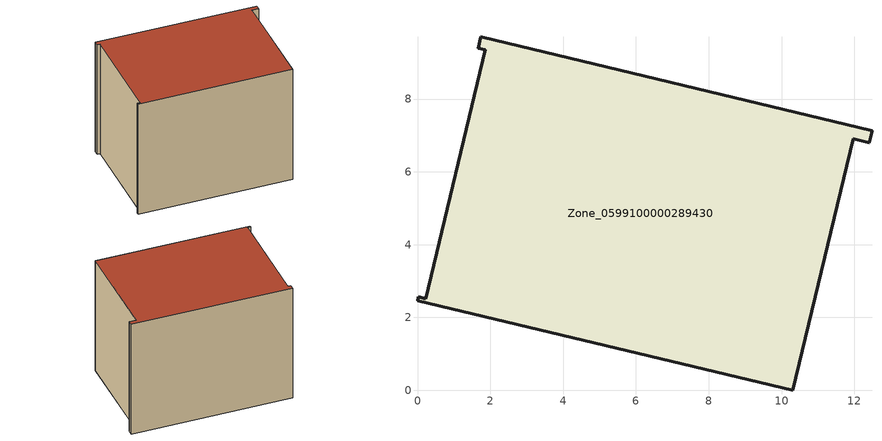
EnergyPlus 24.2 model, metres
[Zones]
Zone_0599100000289430
 floor ground (C_G): 0.22,2.51 1.86,9.35 1.67,9.4 1.74,9.71 12.48,7.12 12.41,6.8 11.97,6.91 10.31,0 0,2.46 0.03,2.56 z0
 wall outside (C_F): 1.86,9.35 0.22,2.51 0.03,2.56 0,2.46 10.31,0 11.97,6.91 12.41,6.8 12.48,7.12 1.74,9.71 1.67,9.4 1.86,9.35 z0:8.54
 roof outside (C_R): 0.22,2.51 0.03,2.56 0,2.46 10.31,0 11.97,6.91 12.41,6.8 12.48,7.12 1.74,9.71 1.67,9.4 1.86,9.35 z8.54
[BUILDING]
Pand.0599100000289430: North Axis=0; Terrain=City; Loads Convergence Tolerance Value=0.04; Temperature Convergence Tolerance Value=0.4; Solar Distribution=FullExterior; Maximum Number of Warmup Days=25; Minimum Number of Warmup Days=1
[Site:Location]
Rotterdam.The.Hague.AP_ZH_NLD Design_Conditions: Latitude=51.96; Longitude=4.45; Time Zone=1; Elevation=-4.5
[SITE:GROUNDTEMPERATURE:BUILDINGSURFACE]
18, 18, 18, 18, 18, 18, 18, 18, 18, 18, 18, 18
[MATERIAL] Thermal Absorptance=0.9; Solar Absorptance=0.7; Visible Absorptance=0.7
Name | Roughness | Thickness | Conductivity | Density | Specific Heat
G.TC.1992-2005 | MediumSmooth | 0.15 | 0.06 | 540 | 1210
F.TC.1992-2005 | Rough | 0.3 | 0.12 | 1920 | 840
R.TC.1992-2005 | MediumRough | 0.2 | 0.08 | 1500 | 1000
[CONSTRUCTION]
C_G: G.TC.1992-2005
C_F: F.TC.1992-2005
C_R: R.TC.1992-2005
[ZONE]
Zone_0599100000289430: Type=1; Multiplier=1; Ceiling Height=Autocalculate; Volume=Autocalculate; Floor Area=autocalculate; Part of Total Floor Area=Yes
[ZONEINFILTRATION:DESIGNFLOWRATE]
Infil_Zone_0599100000289430: Zone or ZoneList or Space or SpaceList=Zone_0599100000289430; Schedule=AlwaysOn; Design Flow Rate Calculation Method=Flow/Area; Flow Rate per Floor Area=0.0015; Constant Term Coefficient=1; Temperature Term Coefficient=0; Velocity Term Coefficient=0; Velocity Squared Term Coefficient=0
[HVACTEMPLATE:ZONE:IDEALLOADSAIRSYSTEM]
Zone_0599100000289430: Maximum Heating Supply Air Temperature=50; Minimum Cooling Supply Air Temperature=13; Maximum Heating Supply Air Humidity Ratio=0.0156; Minimum Cooling Supply Air Humidity Ratio=0.0077; Heating Limit=NoLimit; Cooling Limit=NoLimit; Dehumidification Control Type=ConstantSensibleHeatRatio; Cooling Sensible Heat Ratio=0.7; Dehumidification Setpoint=60; Humidification Control Type=None; Humidification Setpoint=30; Outdoor Air Method=None; Outdoor Air Flow Rate per Person=0.00944; Outdoor Air Flow Rate per Zone Floor Area=0; Outdoor Air Flow Rate per Zone=0; Demand Controlled Ventilation Type=None; Outdoor Air Economizer Type=NoEconomizer; Heat Recovery Type=None; Sensible Heat Recovery Effectiveness=0.7; Latent Heat Recovery Effectiveness=0.65
[ZONECONTROL:THERMOSTAT]
ThermostatControl_Zone_0599100000289430: Zone or ZoneList=Zone_0599100000289430; Control Type Schedule=DualSetpointControlType; Control 1=Thermostat_Zone_0599100000289430; Temperature Difference Between Cutout And Setpoint=0
[THERMOSTATSETPOINT:DUALSETPOINT]
Thermostat_Zone_0599100000289430: Heating Setpoint Temperature Schedule=HeatingSetpoint_Zone_0599100000289430; Cooling Setpoint Temperature Schedule=CoolingSetpoint_Zone_0599100000289430
[SCHEDULE:COMPACT]
HeatingSetpoint_Zone_0599100000289430: Through: 12/31, For: AllDays, Until: 24:00, 21
CoolingSetpoint_Zone_0599100000289430: Through: 12/31, For: AllDays, Until: 24:00, 24
DualSetpointControlType: Through: 12/31, For: AllDays, Until: 24:00, 4
AlwaysOn: Through: 12/31, For: AllDays, Until: 24:00, 1
